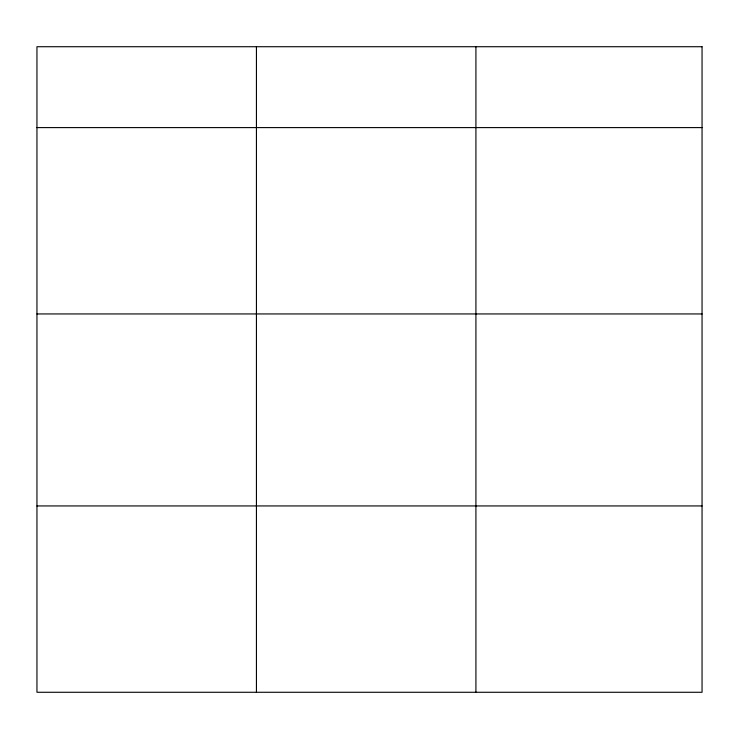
<?xml version="1.0" encoding="UTF-8"?>
<svg xmlns="http://www.w3.org/2000/svg" width="739" height="739" viewBox="0 0 739 739"><rect width="100%" height="100%" fill="white"/><g stroke="black" fill="none" stroke-linecap="round" stroke-linejoin="round"><path stroke-width="1.11" d="M36.95 127.598L702.05 127.598M36.95 313.946L702.05 313.946M36.95 505.938L702.05 505.938M475.916 46.723L475.916 692.277M256.433 46.723L256.433 692.277M702.05 46.723L36.95 46.723L36.95 692.277L702.05 692.277L702.05 46.723"/></g></svg>
